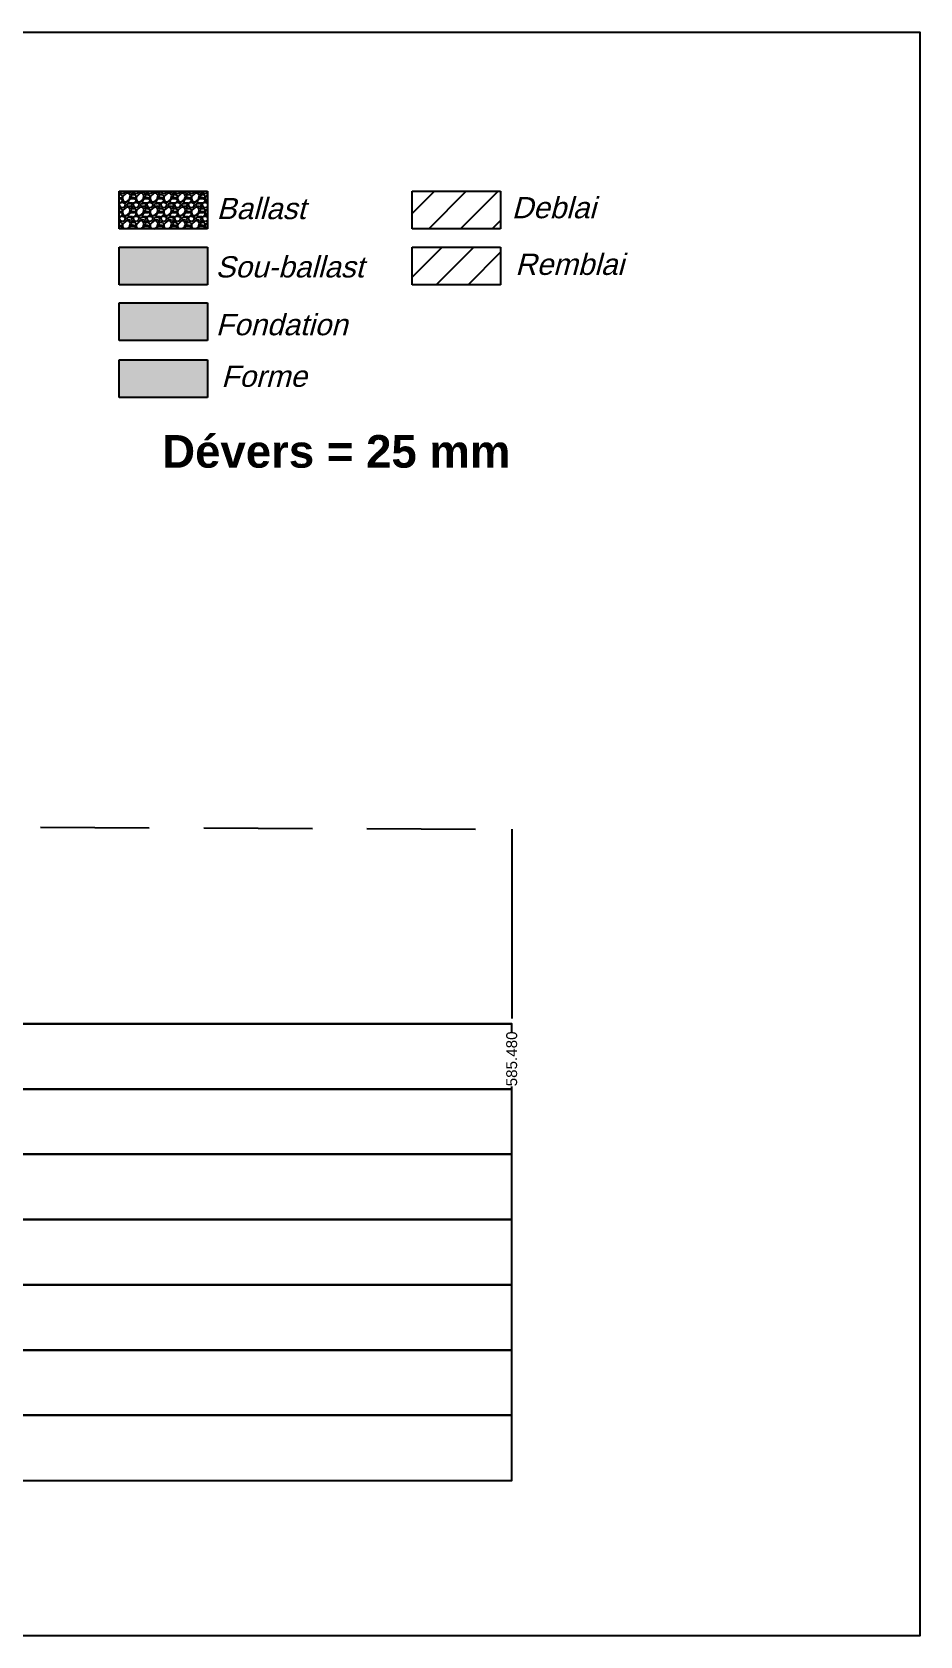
# Model space of a CAD drawing. Header units: millimetres. Extents: x 2762 to 3076, y 916 to 3305.
# Drawn here: x 2906.55 to 2922.89, y 2397.43 to 2426.93 of the extents above; entities that cross this region are included whole.
import ezdxf

# ---------------------------------------------------------------- set-up
doc = ezdxf.new("R2010")
doc.units = ezdxf.units.MM
doc.header["$LTSCALE"] = 2
doc.linetypes.add('CACHE', pattern=[9.525, 6.35, -3.175])
doc.linetypes.add('DASHED', pattern=[0.75, 0.5, -0.25])
doc.layers.add('C-ANNO-TABL-TEXT', color=150, linetype='Continuous')
doc.styles.add('ARIAL', font='arial.ttf')
doc.styles.add('C3D_Profil_Travers', font='romans.shx')
doc.styles.get("Standard").update_dxf_attribs({"font": 'arial.ttf'})

msp = doc.modelspace()

# ---------------------------------------------------------------- hatches: boundary and pattern name
h = msp.add_hatch(color=11)
h.dxf.hatch_style = 1
h.paths.add_polyline_path([(2909.781, 2422.971), (2908.155, 2422.971), (2908.155, 2422.279), (2909.781, 2422.279)])
h = msp.add_hatch(color=30)
h.dxf.hatch_style = 1
h.paths.add_polyline_path([(2909.781, 2421.944), (2908.155, 2421.944), (2908.155, 2421.252), (2909.781, 2421.252)])
h = msp.add_hatch(color=83)
h.dxf.hatch_style = 1
h.paths.add_polyline_path([(2909.781, 2420.898), (2908.155, 2420.898), (2908.155, 2420.206), (2909.781, 2420.206)])

# ---------------------------------------------------------------- linework, layer by layer
for p, q in [((2908.155, 2423.999), (2909.781, 2423.999)), ((2908.155, 2423.307), (2908.155, 2423.999)), ((2909.781, 2423.999), (2909.781, 2423.307)), ((2913.548, 2423.999), (2915.174, 2423.999)), ((2913.548, 2423.307), (2913.548, 2423.999)), ((2915.174, 2423.999), (2915.174, 2423.307)), ((2909.781, 2423.307), (2908.155, 2423.307)), ((2915.174, 2423.307), (2913.548, 2423.307)), ((2908.155, 2422.971), (2909.781, 2422.971)), ((2908.155, 2422.279), (2908.155, 2422.971)), ((2909.781, 2422.971), (2909.781, 2422.279)), ((2913.548, 2422.971), (2915.174, 2422.971)), ((2913.548, 2422.279), (2913.548, 2422.971)), ((2915.174, 2422.971), (2915.174, 2422.279)), ((2909.781, 2422.279), (2908.155, 2422.279)), ((2915.174, 2422.279), (2913.548, 2422.279)), ((2908.155, 2421.944), (2909.781, 2421.944)), ((2908.155, 2421.252), (2908.155, 2421.944)), ((2909.781, 2421.944), (2909.781, 2421.252)), ((2909.781, 2421.252), (2908.155, 2421.252)), ((2908.155, 2420.898), (2909.781, 2420.898)), ((2908.155, 2420.206), (2908.155, 2420.898)), ((2909.781, 2420.898), (2909.781, 2420.206)), ((2909.781, 2420.206), (2908.155, 2420.206))]:
    msp.add_line(p, q)
at = {"linetype": 'Continuous'}
for p, q in [((2908.158, 2423.952), (2908.155, 2423.953)), ((2908.155, 2423.95), (2908.158, 2423.952)), ((2908.195, 2423.924), (2908.155, 2423.93)), ((2908.155, 2423.884), (2908.205, 2423.878)), ((2908.155, 2423.863), (2908.181, 2423.863)), ((2908.207, 2423.799), (2908.155, 2423.772)), ((2908.159, 2423.749), (2908.174, 2423.714)), ((2908.16, 2423.749), (2908.176, 2423.785)), ((2908.161, 2423.999), (2908.174, 2423.968)), ((2908.173, 2423.968), (2908.216, 2423.955)), ((2908.176, 2423.785), (2908.217, 2423.798)), ((2908.18, 2423.866), (2908.214, 2423.843)), ((2908.218, 2423.908), (2908.197, 2423.926)), ((2908.204, 2423.869), (2908.217, 2423.891)), ((2908.214, 2423.841), (2908.204, 2423.805)), ((2908.216, 2423.955), (2908.26, 2423.968)), ((2908.216, 2423.796), (2908.257, 2423.781)), ((2908.219, 2423.909), (2908.217, 2423.856)), ((2908.217, 2423.891), (2908.217, 2423.907)), ((2908.217, 2423.856), (2908.237, 2423.808)), ((2908.284, 2423.955), (2908.225, 2423.902)), ((2908.237, 2423.805), (2908.29, 2423.803)), ((2908.256, 2423.783), (2908.271, 2423.75)), ((2908.26, 2423.968), (2908.271, 2423.999)), ((2908.26, 2423.714), (2908.273, 2423.749)), ((2908.337, 2423.955), (2908.276, 2423.96)), ((2908.317, 2423.719), (2908.289, 2423.749)), ((2908.29, 2423.805), (2908.346, 2423.848)), ((2908.29, 2423.749), (2908.298, 2423.769)), ((2908.317, 2423.973), (2908.293, 2423.999)), ((2908.346, 2423.769), (2908.298, 2423.764)), ((2908.36, 2423.979), (2908.302, 2423.974)), ((2908.36, 2423.725), (2908.302, 2423.72)), ((2908.324, 2423.813), (2908.369, 2423.863)), ((2908.343, 2423.783), (2908.325, 2423.814)), ((2908.364, 2423.911), (2908.336, 2423.956)), ((2908.405, 2423.779), (2908.341, 2423.784)), ((2908.346, 2423.848), (2908.366, 2423.912)), ((2908.397, 2423.762), (2908.346, 2423.775)), ((2908.363, 2423.955), (2908.373, 2423.93)), ((2908.382, 2423.963), (2908.364, 2423.956)), ((2908.369, 2423.863), (2908.435, 2423.863)), ((2908.374, 2423.929), (2908.412, 2423.952)), ((2908.399, 2423.932), (2908.374, 2423.907)), ((2908.374, 2423.907), (2908.394, 2423.876)), ((2908.394, 2423.999), (2908.376, 2423.978)), ((2908.399, 2423.75), (2908.376, 2423.724)), ((2908.412, 2423.952), (2908.381, 2423.963)), ((2908.395, 2423.886), (2908.459, 2423.878)), ((2908.399, 2423.749), (2908.397, 2423.762)), ((2908.449, 2423.924), (2908.399, 2423.931)), ((2908.461, 2423.799), (2908.408, 2423.771)), ((2908.413, 2423.749), (2908.428, 2423.714)), ((2908.414, 2423.749), (2908.43, 2423.785)), ((2908.415, 2423.999), (2908.428, 2423.968)), ((2908.427, 2423.968), (2908.47, 2423.955)), ((2908.43, 2423.785), (2908.471, 2423.798)), ((2908.434, 2423.866), (2908.468, 2423.843)), ((2908.472, 2423.908), (2908.451, 2423.926)), ((2908.458, 2423.869), (2908.471, 2423.891)), ((2908.468, 2423.841), (2908.458, 2423.805)), ((2908.47, 2423.955), (2908.514, 2423.968)), ((2908.47, 2423.796), (2908.511, 2423.781)), ((2908.473, 2423.909), (2908.471, 2423.856)), ((2908.471, 2423.891), (2908.471, 2423.907)), ((2908.471, 2423.856), (2908.491, 2423.808)), ((2908.538, 2423.955), (2908.479, 2423.902)), ((2908.491, 2423.805), (2908.544, 2423.803)), ((2908.51, 2423.783), (2908.525, 2423.75)), ((2908.514, 2423.968), (2908.525, 2423.999)), ((2908.514, 2423.714), (2908.527, 2423.749)), ((2908.591, 2423.955), (2908.53, 2423.96)), ((2908.571, 2423.719), (2908.543, 2423.749)), ((2908.544, 2423.805), (2908.6, 2423.848)), ((2908.544, 2423.749), (2908.552, 2423.769)), ((2908.571, 2423.973), (2908.547, 2423.999)), ((2908.6, 2423.769), (2908.552, 2423.764)), ((2908.614, 2423.979), (2908.556, 2423.974)), ((2908.614, 2423.725), (2908.556, 2423.72)), ((2908.578, 2423.813), (2908.623, 2423.863)), ((2908.597, 2423.783), (2908.579, 2423.814)), ((2908.618, 2423.911), (2908.59, 2423.956)), ((2908.659, 2423.779), (2908.595, 2423.784)), ((2908.6, 2423.848), (2908.62, 2423.912)), ((2908.651, 2423.762), (2908.6, 2423.775)), ((2908.617, 2423.955), (2908.627, 2423.93)), ((2908.636, 2423.963), (2908.618, 2423.956)), ((2908.623, 2423.863), (2908.689, 2423.863)), ((2908.628, 2423.929), (2908.666, 2423.952)), ((2908.653, 2423.932), (2908.628, 2423.907)), ((2908.628, 2423.907), (2908.648, 2423.876)), ((2908.648, 2423.999), (2908.63, 2423.978)), ((2908.653, 2423.75), (2908.63, 2423.724)), ((2908.666, 2423.952), (2908.635, 2423.963)), ((2908.649, 2423.886), (2908.713, 2423.878)), ((2908.653, 2423.749), (2908.651, 2423.762)), ((2908.703, 2423.924), (2908.653, 2423.931)), ((2908.715, 2423.799), (2908.662, 2423.771)), ((2908.667, 2423.749), (2908.682, 2423.714)), ((2908.668, 2423.749), (2908.684, 2423.785)), ((2908.669, 2423.999), (2908.682, 2423.968)), ((2908.681, 2423.968), (2908.724, 2423.955)), ((2908.684, 2423.785), (2908.725, 2423.798)), ((2908.688, 2423.866), (2908.722, 2423.843)), ((2908.726, 2423.908), (2908.705, 2423.926)), ((2908.712, 2423.869), (2908.725, 2423.891)), ((2908.722, 2423.841), (2908.712, 2423.805)), ((2908.724, 2423.955), (2908.768, 2423.968)), ((2908.724, 2423.796), (2908.765, 2423.781)), ((2908.727, 2423.909), (2908.725, 2423.856)), ((2908.725, 2423.891), (2908.725, 2423.907)), ((2908.725, 2423.856), (2908.745, 2423.808)), ((2908.792, 2423.955), (2908.733, 2423.902)), ((2908.745, 2423.805), (2908.798, 2423.803)), ((2908.764, 2423.783), (2908.779, 2423.75)), ((2908.768, 2423.968), (2908.779, 2423.999)), ((2908.768, 2423.714), (2908.781, 2423.749)), ((2908.845, 2423.955), (2908.784, 2423.96)), ((2908.825, 2423.719), (2908.797, 2423.749)), ((2908.798, 2423.805), (2908.854, 2423.848)), ((2908.798, 2423.749), (2908.806, 2423.769)), ((2908.825, 2423.973), (2908.801, 2423.999)), ((2908.854, 2423.769), (2908.806, 2423.764)), ((2908.868, 2423.979), (2908.81, 2423.974)), ((2908.868, 2423.725), (2908.81, 2423.72)), ((2908.832, 2423.813), (2908.877, 2423.863)), ((2908.851, 2423.783), (2908.833, 2423.814)), ((2908.872, 2423.911), (2908.844, 2423.956)), ((2908.913, 2423.779), (2908.849, 2423.784)), ((2908.854, 2423.848), (2908.874, 2423.912)), ((2908.905, 2423.762), (2908.854, 2423.775)), ((2908.871, 2423.955), (2908.881, 2423.93)), ((2908.89, 2423.963), (2908.872, 2423.956)), ((2908.877, 2423.863), (2908.943, 2423.863)), ((2908.882, 2423.929), (2908.92, 2423.952)), ((2908.907, 2423.932), (2908.882, 2423.907)), ((2908.882, 2423.907), (2908.902, 2423.876)), ((2908.902, 2423.999), (2908.884, 2423.978)), ((2908.907, 2423.75), (2908.884, 2423.724)), ((2908.92, 2423.952), (2908.889, 2423.963)), ((2908.903, 2423.886), (2908.967, 2423.878)), ((2908.907, 2423.749), (2908.905, 2423.762)), ((2908.957, 2423.924), (2908.907, 2423.931)), ((2908.969, 2423.799), (2908.916, 2423.771)), ((2908.921, 2423.749), (2908.936, 2423.714)), ((2908.922, 2423.749), (2908.938, 2423.785)), ((2908.923, 2423.999), (2908.936, 2423.968)), ((2908.935, 2423.968), (2908.978, 2423.955)), ((2908.938, 2423.785), (2908.979, 2423.798)), ((2908.942, 2423.866), (2908.976, 2423.843)), ((2908.98, 2423.908), (2908.959, 2423.926)), ((2908.966, 2423.869), (2908.979, 2423.891)), ((2908.976, 2423.841), (2908.966, 2423.805)), ((2908.978, 2423.955), (2909.022, 2423.968)), ((2908.978, 2423.796), (2909.019, 2423.781)), ((2908.981, 2423.909), (2908.979, 2423.856)), ((2908.979, 2423.891), (2908.979, 2423.907)), ((2908.979, 2423.856), (2908.999, 2423.808)), ((2909.046, 2423.955), (2908.987, 2423.902)), ((2908.999, 2423.805), (2909.052, 2423.803)), ((2909.018, 2423.783), (2909.033, 2423.75)), ((2909.022, 2423.968), (2909.033, 2423.999)), ((2909.022, 2423.714), (2909.035, 2423.749)), ((2909.099, 2423.955), (2909.038, 2423.96)), ((2909.079, 2423.719), (2909.051, 2423.749)), ((2909.052, 2423.805), (2909.108, 2423.848)), ((2909.052, 2423.749), (2909.06, 2423.769)), ((2909.079, 2423.973), (2909.055, 2423.999)), ((2909.108, 2423.769), (2909.06, 2423.764)), ((2909.122, 2423.979), (2909.064, 2423.974)), ((2909.122, 2423.725), (2909.064, 2423.72)), ((2909.086, 2423.813), (2909.131, 2423.863)), ((2909.105, 2423.783), (2909.087, 2423.814)), ((2909.126, 2423.911), (2909.098, 2423.956)), ((2909.167, 2423.779), (2909.103, 2423.784)), ((2909.108, 2423.848), (2909.128, 2423.912)), ((2909.159, 2423.762), (2909.108, 2423.775)), ((2909.125, 2423.955), (2909.135, 2423.93)), ((2909.144, 2423.963), (2909.126, 2423.956)), ((2909.131, 2423.863), (2909.197, 2423.863)), ((2909.136, 2423.929), (2909.174, 2423.952)), ((2909.161, 2423.932), (2909.136, 2423.907)), ((2909.136, 2423.907), (2909.156, 2423.876)), ((2909.156, 2423.999), (2909.138, 2423.978)), ((2909.161, 2423.75), (2909.138, 2423.724)), ((2909.174, 2423.952), (2909.143, 2423.963)), ((2909.157, 2423.886), (2909.221, 2423.878)), ((2909.161, 2423.749), (2909.159, 2423.762)), ((2909.211, 2423.924), (2909.161, 2423.931)), ((2909.223, 2423.799), (2909.17, 2423.771)), ((2909.175, 2423.749), (2909.19, 2423.714)), ((2909.176, 2423.749), (2909.192, 2423.785)), ((2909.177, 2423.999), (2909.19, 2423.968)), ((2909.189, 2423.968), (2909.232, 2423.955)), ((2909.192, 2423.785), (2909.233, 2423.798)), ((2909.196, 2423.866), (2909.23, 2423.843)), ((2909.234, 2423.908), (2909.213, 2423.926)), ((2909.22, 2423.869), (2909.233, 2423.891)), ((2909.23, 2423.841), (2909.22, 2423.805)), ((2909.232, 2423.955), (2909.276, 2423.968)), ((2909.232, 2423.796), (2909.273, 2423.781)), ((2909.235, 2423.909), (2909.233, 2423.856)), ((2909.233, 2423.891), (2909.233, 2423.907)), ((2909.233, 2423.856), (2909.253, 2423.808)), ((2909.3, 2423.955), (2909.241, 2423.902)), ((2909.253, 2423.805), (2909.306, 2423.803)), ((2909.272, 2423.783), (2909.287, 2423.75)), ((2909.276, 2423.968), (2909.287, 2423.999)), ((2909.276, 2423.714), (2909.289, 2423.749)), ((2909.353, 2423.955), (2909.292, 2423.96)), ((2909.333, 2423.719), (2909.305, 2423.749)), ((2909.306, 2423.805), (2909.362, 2423.848)), ((2909.306, 2423.749), (2909.314, 2423.769)), ((2909.333, 2423.973), (2909.309, 2423.999)), ((2909.362, 2423.769), (2909.314, 2423.764)), ((2909.376, 2423.979), (2909.318, 2423.974)), ((2909.376, 2423.725), (2909.318, 2423.72)), ((2909.34, 2423.813), (2909.385, 2423.863)), ((2909.359, 2423.783), (2909.341, 2423.814)), ((2909.38, 2423.911), (2909.352, 2423.956)), ((2909.421, 2423.779), (2909.357, 2423.784)), ((2909.362, 2423.848), (2909.382, 2423.912)), ((2909.413, 2423.762), (2909.362, 2423.775)), ((2909.379, 2423.955), (2909.389, 2423.93)), ((2909.398, 2423.963), (2909.38, 2423.956)), ((2909.385, 2423.863), (2909.451, 2423.863)), ((2909.39, 2423.929), (2909.428, 2423.952)), ((2909.415, 2423.932), (2909.39, 2423.907)), ((2909.39, 2423.907), (2909.41, 2423.876)), ((2909.41, 2423.999), (2909.392, 2423.978)), ((2909.415, 2423.75), (2909.392, 2423.724)), ((2909.428, 2423.952), (2909.397, 2423.963)), ((2909.411, 2423.886), (2909.475, 2423.878)), ((2909.415, 2423.749), (2909.413, 2423.762)), ((2909.465, 2423.924), (2909.415, 2423.931)), ((2909.477, 2423.799), (2909.424, 2423.771)), ((2909.429, 2423.749), (2909.444, 2423.714)), ((2909.43, 2423.749), (2909.446, 2423.785)), ((2909.431, 2423.999), (2909.444, 2423.968)), ((2909.443, 2423.968), (2909.486, 2423.955)), ((2909.446, 2423.785), (2909.487, 2423.798)), ((2909.45, 2423.866), (2909.484, 2423.843)), ((2909.488, 2423.908), (2909.467, 2423.926)), ((2909.474, 2423.869), (2909.487, 2423.891)), ((2909.484, 2423.841), (2909.474, 2423.805)), ((2909.486, 2423.955), (2909.53, 2423.968)), ((2909.486, 2423.796), (2909.527, 2423.781)), ((2909.489, 2423.909), (2909.487, 2423.856)), ((2909.487, 2423.891), (2909.487, 2423.907)), ((2909.487, 2423.856), (2909.507, 2423.808)), ((2909.554, 2423.955), (2909.495, 2423.902)), ((2909.507, 2423.805), (2909.56, 2423.803)), ((2909.526, 2423.783), (2909.541, 2423.75)), ((2909.53, 2423.968), (2909.541, 2423.999)), ((2909.53, 2423.714), (2909.543, 2423.749)), ((2909.607, 2423.955), (2909.546, 2423.96)), ((2909.587, 2423.719), (2909.559, 2423.749)), ((2909.56, 2423.805), (2909.616, 2423.848)), ((2909.56, 2423.749), (2909.568, 2423.769)), ((2909.587, 2423.973), (2909.563, 2423.999)), ((2909.616, 2423.769), (2909.568, 2423.764)), ((2909.63, 2423.979), (2909.572, 2423.974)), ((2909.63, 2423.725), (2909.572, 2423.72)), ((2909.594, 2423.813), (2909.639, 2423.863)), ((2909.613, 2423.783), (2909.595, 2423.814)), ((2909.634, 2423.911), (2909.606, 2423.956)), ((2909.675, 2423.779), (2909.611, 2423.784)), ((2909.616, 2423.848), (2909.636, 2423.912)), ((2909.667, 2423.762), (2909.616, 2423.775)), ((2909.633, 2423.955), (2909.643, 2423.93)), ((2909.652, 2423.963), (2909.634, 2423.956)), ((2909.639, 2423.863), (2909.705, 2423.863)), ((2909.644, 2423.929), (2909.682, 2423.952)), ((2909.669, 2423.932), (2909.644, 2423.907)), ((2909.644, 2423.907), (2909.664, 2423.876)), ((2909.664, 2423.999), (2909.646, 2423.978)), ((2909.669, 2423.75), (2909.646, 2423.724)), ((2909.682, 2423.952), (2909.651, 2423.963)), ((2909.665, 2423.886), (2909.729, 2423.878)), ((2909.669, 2423.749), (2909.667, 2423.762)), ((2909.719, 2423.924), (2909.669, 2423.931)), ((2909.731, 2423.799), (2909.678, 2423.771)), ((2909.683, 2423.749), (2909.698, 2423.714)), ((2909.684, 2423.749), (2909.7, 2423.785)), ((2909.685, 2423.999), (2909.698, 2423.968)), ((2909.697, 2423.968), (2909.74, 2423.955)), ((2909.7, 2423.785), (2909.741, 2423.798)), ((2909.704, 2423.866), (2909.738, 2423.843)), ((2909.742, 2423.908), (2909.721, 2423.926)), ((2909.728, 2423.869), (2909.741, 2423.891)), ((2909.738, 2423.841), (2909.728, 2423.805)), ((2909.74, 2423.955), (2909.781, 2423.967)), ((2909.74, 2423.796), (2909.781, 2423.781)), ((2909.743, 2423.909), (2909.741, 2423.856)), ((2909.741, 2423.891), (2909.741, 2423.907)), ((2909.741, 2423.856), (2909.761, 2423.808)), ((2909.781, 2423.931), (2909.749, 2423.902)), ((2909.761, 2423.805), (2909.781, 2423.804)), ((2909.78, 2423.783), (2909.781, 2423.78)), ((2908.158, 2423.698), (2908.155, 2423.699)), ((2908.155, 2423.696), (2908.158, 2423.698)), ((2908.195, 2423.67), (2908.155, 2423.676)), ((2908.155, 2423.63), (2908.205, 2423.624)), ((2908.155, 2423.609), (2908.181, 2423.609)), ((2908.207, 2423.545), (2908.155, 2423.518)), ((2908.158, 2423.444), (2908.155, 2423.445)), ((2908.155, 2423.442), (2908.158, 2423.444)), ((2908.159, 2423.495), (2908.174, 2423.46)), ((2908.16, 2423.495), (2908.176, 2423.531)), ((2908.173, 2423.714), (2908.216, 2423.701)), ((2908.173, 2423.46), (2908.216, 2423.447)), ((2908.176, 2423.531), (2908.217, 2423.544)), ((2908.18, 2423.612), (2908.214, 2423.589)), ((2908.218, 2423.654), (2908.197, 2423.672)), ((2908.204, 2423.615), (2908.217, 2423.637)), ((2908.214, 2423.587), (2908.204, 2423.551)), ((2908.216, 2423.701), (2908.26, 2423.714)), ((2908.216, 2423.542), (2908.257, 2423.527)), ((2908.216, 2423.447), (2908.26, 2423.46)), ((2908.219, 2423.655), (2908.217, 2423.602)), ((2908.217, 2423.637), (2908.217, 2423.653)), ((2908.217, 2423.602), (2908.237, 2423.554)), ((2908.284, 2423.701), (2908.225, 2423.648)), ((2908.284, 2423.447), (2908.225, 2423.394)), ((2908.237, 2423.551), (2908.29, 2423.549)), ((2908.256, 2423.529), (2908.271, 2423.496)), ((2908.26, 2423.46), (2908.273, 2423.495)), ((2908.337, 2423.701), (2908.276, 2423.706)), ((2908.337, 2423.447), (2908.276, 2423.452)), ((2908.317, 2423.465), (2908.289, 2423.495)), ((2908.29, 2423.551), (2908.346, 2423.594)), ((2908.29, 2423.495), (2908.298, 2423.515)), ((2908.346, 2423.515), (2908.298, 2423.51)), ((2908.36, 2423.471), (2908.302, 2423.466)), ((2908.324, 2423.559), (2908.369, 2423.609)), ((2908.343, 2423.529), (2908.325, 2423.56)), ((2908.364, 2423.657), (2908.336, 2423.702)), ((2908.364, 2423.403), (2908.336, 2423.448)), ((2908.405, 2423.525), (2908.341, 2423.53)), ((2908.346, 2423.594), (2908.366, 2423.658)), ((2908.397, 2423.508), (2908.346, 2423.521)), ((2908.363, 2423.701), (2908.373, 2423.676)), ((2908.363, 2423.447), (2908.373, 2423.422)), ((2908.382, 2423.709), (2908.364, 2423.702)), ((2908.382, 2423.455), (2908.364, 2423.448)), ((2908.369, 2423.609), (2908.435, 2423.609)), ((2908.374, 2423.675), (2908.412, 2423.698)), ((2908.399, 2423.678), (2908.374, 2423.653)), ((2908.374, 2423.653), (2908.394, 2423.622)), ((2908.374, 2423.421), (2908.412, 2423.444)), ((2908.399, 2423.496), (2908.376, 2423.47)), ((2908.412, 2423.698), (2908.381, 2423.709)), ((2908.412, 2423.444), (2908.381, 2423.455)), ((2908.395, 2423.632), (2908.459, 2423.624)), ((2908.399, 2423.495), (2908.397, 2423.508)), ((2908.449, 2423.67), (2908.399, 2423.677)), ((2908.461, 2423.545), (2908.408, 2423.517)), ((2908.413, 2423.495), (2908.428, 2423.46)), ((2908.414, 2423.495), (2908.43, 2423.531)), ((2908.427, 2423.714), (2908.47, 2423.701)), ((2908.427, 2423.46), (2908.47, 2423.447)), ((2908.43, 2423.531), (2908.471, 2423.544)), ((2908.434, 2423.612), (2908.468, 2423.589)), ((2908.472, 2423.654), (2908.451, 2423.672)), ((2908.458, 2423.615), (2908.471, 2423.637)), ((2908.468, 2423.587), (2908.458, 2423.551)), ((2908.47, 2423.701), (2908.514, 2423.714)), ((2908.47, 2423.542), (2908.511, 2423.527)), ((2908.47, 2423.447), (2908.514, 2423.46)), ((2908.473, 2423.655), (2908.471, 2423.602)), ((2908.471, 2423.637), (2908.471, 2423.653)), ((2908.471, 2423.602), (2908.491, 2423.554)), ((2908.538, 2423.701), (2908.479, 2423.648)), ((2908.538, 2423.447), (2908.479, 2423.394)), ((2908.491, 2423.551), (2908.544, 2423.549)), ((2908.51, 2423.529), (2908.525, 2423.496)), ((2908.514, 2423.46), (2908.527, 2423.495)), ((2908.591, 2423.701), (2908.53, 2423.706)), ((2908.591, 2423.447), (2908.53, 2423.452)), ((2908.571, 2423.465), (2908.543, 2423.495)), ((2908.544, 2423.551), (2908.6, 2423.594)), ((2908.544, 2423.495), (2908.552, 2423.515)), ((2908.6, 2423.515), (2908.552, 2423.51)), ((2908.614, 2423.471), (2908.556, 2423.466)), ((2908.578, 2423.559), (2908.623, 2423.609)), ((2908.597, 2423.529), (2908.579, 2423.56)), ((2908.618, 2423.657), (2908.59, 2423.702)), ((2908.618, 2423.403), (2908.59, 2423.448)), ((2908.659, 2423.525), (2908.595, 2423.53)), ((2908.6, 2423.594), (2908.62, 2423.658)), ((2908.651, 2423.508), (2908.6, 2423.521)), ((2908.617, 2423.701), (2908.627, 2423.676)), ((2908.617, 2423.447), (2908.627, 2423.422)), ((2908.636, 2423.709), (2908.618, 2423.702)), ((2908.636, 2423.455), (2908.618, 2423.448)), ((2908.623, 2423.609), (2908.689, 2423.609)), ((2908.628, 2423.675), (2908.666, 2423.698)), ((2908.653, 2423.678), (2908.628, 2423.653)), ((2908.628, 2423.653), (2908.648, 2423.622)), ((2908.628, 2423.421), (2908.666, 2423.444)), ((2908.653, 2423.496), (2908.63, 2423.47)), ((2908.666, 2423.698), (2908.635, 2423.709)), ((2908.666, 2423.444), (2908.635, 2423.455)), ((2908.649, 2423.632), (2908.713, 2423.624)), ((2908.653, 2423.495), (2908.651, 2423.508)), ((2908.703, 2423.67), (2908.653, 2423.677)), ((2908.715, 2423.545), (2908.662, 2423.517)), ((2908.667, 2423.495), (2908.682, 2423.46)), ((2908.668, 2423.495), (2908.684, 2423.531)), ((2908.681, 2423.714), (2908.724, 2423.701)), ((2908.681, 2423.46), (2908.724, 2423.447)), ((2908.684, 2423.531), (2908.725, 2423.544)), ((2908.688, 2423.612), (2908.722, 2423.589)), ((2908.726, 2423.654), (2908.705, 2423.672)), ((2908.712, 2423.615), (2908.725, 2423.637)), ((2908.722, 2423.587), (2908.712, 2423.551)), ((2908.724, 2423.701), (2908.768, 2423.714)), ((2908.724, 2423.542), (2908.765, 2423.527)), ((2908.724, 2423.447), (2908.768, 2423.46)), ((2908.727, 2423.655), (2908.725, 2423.602)), ((2908.725, 2423.637), (2908.725, 2423.653)), ((2908.725, 2423.602), (2908.745, 2423.554)), ((2908.792, 2423.701), (2908.733, 2423.648)), ((2908.792, 2423.447), (2908.733, 2423.394)), ((2908.745, 2423.551), (2908.798, 2423.549)), ((2908.764, 2423.529), (2908.779, 2423.496)), ((2908.768, 2423.46), (2908.781, 2423.495)), ((2908.845, 2423.701), (2908.784, 2423.706)), ((2908.845, 2423.447), (2908.784, 2423.452)), ((2908.825, 2423.465), (2908.797, 2423.495)), ((2908.798, 2423.551), (2908.854, 2423.594)), ((2908.798, 2423.495), (2908.806, 2423.515)), ((2908.854, 2423.515), (2908.806, 2423.51)), ((2908.868, 2423.471), (2908.81, 2423.466)), ((2908.832, 2423.559), (2908.877, 2423.609)), ((2908.851, 2423.529), (2908.833, 2423.56)), ((2908.872, 2423.657), (2908.844, 2423.702)), ((2908.872, 2423.403), (2908.844, 2423.448)), ((2908.913, 2423.525), (2908.849, 2423.53)), ((2908.854, 2423.594), (2908.874, 2423.658)), ((2908.905, 2423.508), (2908.854, 2423.521)), ((2908.871, 2423.701), (2908.881, 2423.676)), ((2908.871, 2423.447), (2908.881, 2423.422)), ((2908.89, 2423.709), (2908.872, 2423.702)), ((2908.89, 2423.455), (2908.872, 2423.448)), ((2908.877, 2423.609), (2908.943, 2423.609)), ((2908.882, 2423.675), (2908.92, 2423.698)), ((2908.907, 2423.678), (2908.882, 2423.653)), ((2908.882, 2423.653), (2908.902, 2423.622)), ((2908.882, 2423.421), (2908.92, 2423.444)), ((2908.907, 2423.496), (2908.884, 2423.47)), ((2908.92, 2423.698), (2908.889, 2423.709)), ((2908.92, 2423.444), (2908.889, 2423.455)), ((2908.903, 2423.632), (2908.967, 2423.624)), ((2908.907, 2423.495), (2908.905, 2423.508)), ((2908.957, 2423.67), (2908.907, 2423.677)), ((2908.969, 2423.545), (2908.916, 2423.517)), ((2908.921, 2423.495), (2908.936, 2423.46)), ((2908.922, 2423.495), (2908.938, 2423.531)), ((2908.935, 2423.714), (2908.978, 2423.701)), ((2908.935, 2423.46), (2908.978, 2423.447)), ((2908.938, 2423.531), (2908.979, 2423.544)), ((2908.942, 2423.612), (2908.976, 2423.589)), ((2908.98, 2423.654), (2908.959, 2423.672)), ((2908.966, 2423.615), (2908.979, 2423.637)), ((2908.976, 2423.587), (2908.966, 2423.551)), ((2908.978, 2423.701), (2909.022, 2423.714)), ((2908.978, 2423.542), (2909.019, 2423.527)), ((2908.978, 2423.447), (2909.022, 2423.46)), ((2908.981, 2423.655), (2908.979, 2423.602)), ((2908.979, 2423.637), (2908.979, 2423.653)), ((2908.979, 2423.602), (2908.999, 2423.554)), ((2909.046, 2423.701), (2908.987, 2423.648)), ((2909.046, 2423.447), (2908.987, 2423.394)), ((2908.999, 2423.551), (2909.052, 2423.549)), ((2909.018, 2423.529), (2909.033, 2423.496)), ((2909.022, 2423.46), (2909.035, 2423.495)), ((2909.099, 2423.701), (2909.038, 2423.706)), ((2909.099, 2423.447), (2909.038, 2423.452)), ((2909.079, 2423.465), (2909.051, 2423.495)), ((2909.052, 2423.551), (2909.108, 2423.594)), ((2909.052, 2423.495), (2909.06, 2423.515)), ((2909.108, 2423.515), (2909.06, 2423.51)), ((2909.122, 2423.471), (2909.064, 2423.466)), ((2909.086, 2423.559), (2909.131, 2423.609)), ((2909.105, 2423.529), (2909.087, 2423.56)), ((2909.126, 2423.657), (2909.098, 2423.702)), ((2909.126, 2423.403), (2909.098, 2423.448)), ((2909.167, 2423.525), (2909.103, 2423.53)), ((2909.108, 2423.594), (2909.128, 2423.658)), ((2909.159, 2423.508), (2909.108, 2423.521)), ((2909.125, 2423.701), (2909.135, 2423.676)), ((2909.125, 2423.447), (2909.135, 2423.422)), ((2909.144, 2423.709), (2909.126, 2423.702)), ((2909.144, 2423.455), (2909.126, 2423.448)), ((2909.131, 2423.609), (2909.197, 2423.609)), ((2909.136, 2423.675), (2909.174, 2423.698)), ((2909.161, 2423.678), (2909.136, 2423.653)), ((2909.136, 2423.653), (2909.156, 2423.622)), ((2909.136, 2423.421), (2909.174, 2423.444)), ((2909.161, 2423.496), (2909.138, 2423.47)), ((2909.174, 2423.698), (2909.143, 2423.709)), ((2909.174, 2423.444), (2909.143, 2423.455)), ((2909.157, 2423.632), (2909.221, 2423.624)), ((2909.161, 2423.495), (2909.159, 2423.508)), ((2909.211, 2423.67), (2909.161, 2423.677)), ((2909.223, 2423.545), (2909.17, 2423.517)), ((2909.175, 2423.495), (2909.19, 2423.46)), ((2909.176, 2423.495), (2909.192, 2423.531)), ((2909.189, 2423.714), (2909.232, 2423.701)), ((2909.189, 2423.46), (2909.232, 2423.447)), ((2909.192, 2423.531), (2909.233, 2423.544)), ((2909.196, 2423.612), (2909.23, 2423.589)), ((2909.234, 2423.654), (2909.213, 2423.672)), ((2909.22, 2423.615), (2909.233, 2423.637)), ((2909.23, 2423.587), (2909.22, 2423.551)), ((2909.232, 2423.701), (2909.276, 2423.714)), ((2909.232, 2423.542), (2909.273, 2423.527)), ((2909.232, 2423.447), (2909.276, 2423.46)), ((2909.235, 2423.655), (2909.233, 2423.602)), ((2909.233, 2423.637), (2909.233, 2423.653)), ((2909.233, 2423.602), (2909.253, 2423.554)), ((2909.3, 2423.701), (2909.241, 2423.648)), ((2909.3, 2423.447), (2909.241, 2423.394)), ((2909.253, 2423.551), (2909.306, 2423.549)), ((2909.272, 2423.529), (2909.287, 2423.496)), ((2909.276, 2423.46), (2909.289, 2423.495)), ((2909.353, 2423.701), (2909.292, 2423.706)), ((2909.353, 2423.447), (2909.292, 2423.452)), ((2909.333, 2423.465), (2909.305, 2423.495)), ((2909.306, 2423.551), (2909.362, 2423.594)), ((2909.306, 2423.495), (2909.314, 2423.515)), ((2909.362, 2423.515), (2909.314, 2423.51)), ((2909.376, 2423.471), (2909.318, 2423.466)), ((2909.34, 2423.559), (2909.385, 2423.609)), ((2909.359, 2423.529), (2909.341, 2423.56)), ((2909.38, 2423.657), (2909.352, 2423.702)), ((2909.38, 2423.403), (2909.352, 2423.448)), ((2909.421, 2423.525), (2909.357, 2423.53)), ((2909.362, 2423.594), (2909.382, 2423.658)), ((2909.413, 2423.508), (2909.362, 2423.521)), ((2909.379, 2423.701), (2909.389, 2423.676)), ((2909.379, 2423.447), (2909.389, 2423.422)), ((2909.398, 2423.709), (2909.38, 2423.702)), ((2909.398, 2423.455), (2909.38, 2423.448)), ((2909.385, 2423.609), (2909.451, 2423.609)), ((2909.39, 2423.675), (2909.428, 2423.698)), ((2909.415, 2423.678), (2909.39, 2423.653)), ((2909.39, 2423.653), (2909.41, 2423.622)), ((2909.39, 2423.421), (2909.428, 2423.444)), ((2909.415, 2423.496), (2909.392, 2423.47)), ((2909.428, 2423.698), (2909.397, 2423.709)), ((2909.428, 2423.444), (2909.397, 2423.455)), ((2909.411, 2423.632), (2909.475, 2423.624)), ((2909.415, 2423.495), (2909.413, 2423.508)), ((2909.465, 2423.67), (2909.415, 2423.677)), ((2909.477, 2423.545), (2909.424, 2423.517)), ((2909.429, 2423.495), (2909.444, 2423.46)), ((2909.43, 2423.495), (2909.446, 2423.531)), ((2909.443, 2423.714), (2909.486, 2423.701)), ((2909.443, 2423.46), (2909.486, 2423.447)), ((2909.446, 2423.531), (2909.487, 2423.544)), ((2909.45, 2423.612), (2909.484, 2423.589)), ((2909.488, 2423.654), (2909.467, 2423.672)), ((2909.474, 2423.615), (2909.487, 2423.637)), ((2909.484, 2423.587), (2909.474, 2423.551)), ((2909.486, 2423.701), (2909.53, 2423.714)), ((2909.486, 2423.542), (2909.527, 2423.527)), ((2909.486, 2423.447), (2909.53, 2423.46)), ((2909.489, 2423.655), (2909.487, 2423.602)), ((2909.487, 2423.637), (2909.487, 2423.653)), ((2909.487, 2423.602), (2909.507, 2423.554)), ((2909.554, 2423.701), (2909.495, 2423.648)), ((2909.554, 2423.447), (2909.495, 2423.394)), ((2909.507, 2423.551), (2909.56, 2423.549)), ((2909.526, 2423.529), (2909.541, 2423.496)), ((2909.53, 2423.46), (2909.543, 2423.495)), ((2909.607, 2423.701), (2909.546, 2423.706)), ((2909.607, 2423.447), (2909.546, 2423.452)), ((2909.587, 2423.465), (2909.559, 2423.495)), ((2909.56, 2423.551), (2909.616, 2423.594)), ((2909.56, 2423.495), (2909.568, 2423.515)), ((2909.616, 2423.515), (2909.568, 2423.51)), ((2909.63, 2423.471), (2909.572, 2423.466)), ((2909.594, 2423.559), (2909.639, 2423.609)), ((2909.613, 2423.529), (2909.595, 2423.56)), ((2909.634, 2423.657), (2909.606, 2423.702)), ((2909.634, 2423.403), (2909.606, 2423.448)), ((2909.675, 2423.525), (2909.611, 2423.53)), ((2909.616, 2423.594), (2909.636, 2423.658)), ((2909.667, 2423.508), (2909.616, 2423.521)), ((2909.633, 2423.701), (2909.643, 2423.676)), ((2909.633, 2423.447), (2909.643, 2423.422)), ((2909.652, 2423.709), (2909.634, 2423.702)), ((2909.652, 2423.455), (2909.634, 2423.448)), ((2909.639, 2423.609), (2909.705, 2423.609)), ((2909.644, 2423.675), (2909.682, 2423.698)), ((2909.669, 2423.678), (2909.644, 2423.653)), ((2909.644, 2423.653), (2909.664, 2423.622)), ((2909.644, 2423.421), (2909.682, 2423.444)), ((2909.669, 2423.496), (2909.646, 2423.47)), ((2909.682, 2423.698), (2909.651, 2423.709)), ((2909.682, 2423.444), (2909.651, 2423.455)), ((2909.665, 2423.632), (2909.729, 2423.624)), ((2909.669, 2423.495), (2909.667, 2423.508)), ((2909.719, 2423.67), (2909.669, 2423.677)), ((2909.731, 2423.545), (2909.678, 2423.517)), ((2909.683, 2423.495), (2909.698, 2423.46)), ((2909.684, 2423.495), (2909.7, 2423.531)), ((2909.697, 2423.714), (2909.74, 2423.701)), ((2909.697, 2423.46), (2909.74, 2423.447)), ((2909.7, 2423.531), (2909.741, 2423.544)), ((2909.704, 2423.612), (2909.738, 2423.589)), ((2909.742, 2423.654), (2909.721, 2423.672)), ((2909.728, 2423.615), (2909.741, 2423.637)), ((2909.738, 2423.587), (2909.728, 2423.551)), ((2909.74, 2423.701), (2909.781, 2423.713)), ((2909.74, 2423.542), (2909.781, 2423.527)), ((2909.74, 2423.447), (2909.781, 2423.459)), ((2909.743, 2423.655), (2909.741, 2423.602)), ((2909.741, 2423.637), (2909.741, 2423.653)), ((2909.741, 2423.602), (2909.761, 2423.554)), ((2909.781, 2423.677), (2909.749, 2423.648)), ((2909.761, 2423.551), (2909.781, 2423.55)), ((2909.78, 2423.529), (2909.781, 2423.526)), ((2908.195, 2423.416), (2908.155, 2423.422)), ((2908.155, 2423.376), (2908.205, 2423.37)), ((2908.155, 2423.355), (2908.181, 2423.355)), ((2908.18, 2423.358), (2908.214, 2423.335)), ((2908.218, 2423.4), (2908.197, 2423.418)), ((2908.204, 2423.361), (2908.217, 2423.383)), ((2908.214, 2423.333), (2908.206, 2423.307)), ((2908.219, 2423.401), (2908.217, 2423.348)), ((2908.217, 2423.383), (2908.217, 2423.399)), ((2908.217, 2423.348), (2908.235, 2423.307)), ((2908.302, 2423.307), (2908.346, 2423.34)), ((2908.325, 2423.307), (2908.369, 2423.355)), ((2908.346, 2423.34), (2908.366, 2423.404)), ((2908.369, 2423.355), (2908.435, 2423.355)), ((2908.399, 2423.424), (2908.374, 2423.399)), ((2908.374, 2423.399), (2908.394, 2423.368)), ((2908.395, 2423.378), (2908.459, 2423.37)), ((2908.449, 2423.416), (2908.399, 2423.423)), ((2908.434, 2423.358), (2908.468, 2423.335)), ((2908.472, 2423.4), (2908.451, 2423.418)), ((2908.458, 2423.361), (2908.471, 2423.383)), ((2908.468, 2423.333), (2908.46, 2423.307)), ((2908.473, 2423.401), (2908.471, 2423.348)), ((2908.471, 2423.383), (2908.471, 2423.399)), ((2908.471, 2423.348), (2908.489, 2423.307)), ((2908.556, 2423.307), (2908.6, 2423.34)), ((2908.579, 2423.307), (2908.623, 2423.355)), ((2908.6, 2423.34), (2908.62, 2423.404)), ((2908.623, 2423.355), (2908.689, 2423.355)), ((2908.653, 2423.424), (2908.628, 2423.399)), ((2908.628, 2423.399), (2908.648, 2423.368)), ((2908.649, 2423.378), (2908.713, 2423.37)), ((2908.703, 2423.416), (2908.653, 2423.423)), ((2908.688, 2423.358), (2908.722, 2423.335)), ((2908.726, 2423.4), (2908.705, 2423.418)), ((2908.712, 2423.361), (2908.725, 2423.383)), ((2908.722, 2423.333), (2908.714, 2423.307)), ((2908.727, 2423.401), (2908.725, 2423.348)), ((2908.725, 2423.383), (2908.725, 2423.399)), ((2908.725, 2423.348), (2908.743, 2423.307)), ((2908.81, 2423.307), (2908.854, 2423.34)), ((2908.833, 2423.307), (2908.877, 2423.355)), ((2908.854, 2423.34), (2908.874, 2423.404)), ((2908.877, 2423.355), (2908.943, 2423.355)), ((2908.907, 2423.424), (2908.882, 2423.399)), ((2908.882, 2423.399), (2908.902, 2423.368)), ((2908.903, 2423.378), (2908.967, 2423.37)), ((2908.957, 2423.416), (2908.907, 2423.423)), ((2908.942, 2423.358), (2908.976, 2423.335)), ((2908.98, 2423.4), (2908.959, 2423.418)), ((2908.966, 2423.361), (2908.979, 2423.383)), ((2908.976, 2423.333), (2908.968, 2423.307)), ((2908.981, 2423.401), (2908.979, 2423.348)), ((2908.979, 2423.383), (2908.979, 2423.399)), ((2908.979, 2423.348), (2908.997, 2423.307)), ((2909.064, 2423.307), (2909.108, 2423.34)), ((2909.087, 2423.307), (2909.131, 2423.355)), ((2909.108, 2423.34), (2909.128, 2423.404)), ((2909.131, 2423.355), (2909.197, 2423.355)), ((2909.161, 2423.424), (2909.136, 2423.399)), ((2909.136, 2423.399), (2909.156, 2423.368)), ((2909.157, 2423.378), (2909.221, 2423.37)), ((2909.211, 2423.416), (2909.161, 2423.423)), ((2909.196, 2423.358), (2909.23, 2423.335)), ((2909.234, 2423.4), (2909.213, 2423.418)), ((2909.22, 2423.361), (2909.233, 2423.383)), ((2909.23, 2423.333), (2909.222, 2423.307)), ((2909.235, 2423.401), (2909.233, 2423.348)), ((2909.233, 2423.383), (2909.233, 2423.399)), ((2909.233, 2423.348), (2909.251, 2423.307)), ((2909.318, 2423.307), (2909.362, 2423.34)), ((2909.341, 2423.307), (2909.385, 2423.355)), ((2909.362, 2423.34), (2909.382, 2423.404)), ((2909.385, 2423.355), (2909.451, 2423.355)), ((2909.415, 2423.424), (2909.39, 2423.399)), ((2909.39, 2423.399), (2909.41, 2423.368)), ((2909.411, 2423.378), (2909.475, 2423.37)), ((2909.465, 2423.416), (2909.415, 2423.423)), ((2909.45, 2423.358), (2909.484, 2423.335)), ((2909.488, 2423.4), (2909.467, 2423.418)), ((2909.474, 2423.361), (2909.487, 2423.383)), ((2909.484, 2423.333), (2909.476, 2423.307)), ((2909.489, 2423.401), (2909.487, 2423.348)), ((2909.487, 2423.383), (2909.487, 2423.399)), ((2909.487, 2423.348), (2909.505, 2423.307)), ((2909.572, 2423.307), (2909.616, 2423.34)), ((2909.595, 2423.307), (2909.639, 2423.355)), ((2909.616, 2423.34), (2909.636, 2423.404)), ((2909.639, 2423.355), (2909.705, 2423.355)), ((2909.669, 2423.424), (2909.644, 2423.399)), ((2909.644, 2423.399), (2909.664, 2423.368)), ((2909.665, 2423.378), (2909.729, 2423.37)), ((2909.719, 2423.416), (2909.669, 2423.423)), ((2909.704, 2423.358), (2909.738, 2423.335)), ((2909.742, 2423.4), (2909.721, 2423.418)), ((2909.728, 2423.361), (2909.741, 2423.383)), ((2909.738, 2423.333), (2909.73, 2423.307)), ((2909.743, 2423.401), (2909.741, 2423.348)), ((2909.741, 2423.383), (2909.741, 2423.399)), ((2909.741, 2423.348), (2909.759, 2423.307)), ((2909.781, 2423.423), (2909.749, 2423.394))]:
    msp.add_line(p, q, dxfattribs=at)
at = {"color": 1, "linetype": 'Continuous'}
for p, q in [((2913.548, 2423.586), (2913.96, 2423.999)), ((2913.852, 2423.307), (2914.544, 2423.999)), ((2914.436, 2423.307), (2915.127, 2423.999)), ((2915.019, 2423.307), (2915.174, 2423.462))]:
    msp.add_line(p, q, dxfattribs=at)
at = {"color": 3, "linetype": 'Continuous'}
for p, q in [((2913.548, 2422.419), (2914.1, 2422.971)), ((2913.992, 2422.279), (2914.684, 2422.971)), ((2914.576, 2422.279), (2915.174, 2422.878)), ((2915.159, 2422.279), (2915.174, 2422.294))]:
    msp.add_line(p, q, dxfattribs=at)
at = {"color": 105, "linetype": 'DASHED', "lineweight": -3, "ltscale": 2}
msp.add_line((2900.712, 2412.322), (2915.38, 2412.264), dxfattribs=at)
at = {"color": 98, "linetype": 'CACHE', "lineweight": -3}
msp.add_line((2915.38, 2412.264), (2915.38, 2408.784), dxfattribs=at)
at = {"color": 7, "linetype": 'Continuous', "lineweight": -3}
msp.add_line((2881.379, 2408.684), (2915.381, 2408.684), dxfattribs=at)
for points in [[(2881.379, 2407.484), (2915.381, 2407.484), (2915.381, 2408.684), (2881.379, 2408.684)], [(2881.379, 2406.284), (2915.381, 2406.284), (2915.381, 2407.484), (2881.379, 2407.484)], [(2881.379, 2405.084), (2915.381, 2405.084), (2915.381, 2406.284), (2881.379, 2406.284)], [(2881.379, 2403.884), (2915.381, 2403.884), (2915.381, 2405.084), (2881.379, 2405.084)], [(2881.379, 2402.684), (2915.381, 2402.684), (2915.381, 2403.884), (2881.379, 2403.884)], [(2881.379, 2401.484), (2915.381, 2401.484), (2915.381, 2402.684), (2881.379, 2402.684)], [(2881.379, 2400.284), (2915.381, 2400.284), (2915.381, 2401.484), (2881.379, 2401.484)]]:
    msp.add_3dface(points, dxfattribs=at)

# ---------------------------------------------------------------- texts
at = {"insert": (2908.949, 2419.513), "char_height": 0.6, "attachment_point": 1}
msp.add_mtext_dynamic_manual_height_columns('{\\fArial|b1|i0|c0|p34;Dévers = 25 mm}', width=8.82587, gutter_width=1.25, heights=[0], dxfattribs=at)
at = {"layer": 'C-ANNO-TABL-TEXT', "color": 7, "style": 'ARIAL', "oblique": 15}
for s, p in [('Ballast', (2909.949, 2423.485)), ('Deblai', (2915.379, 2423.501)), ('Remblai', (2915.443, 2422.459)), ('Sou-ballast', (2909.929, 2422.412)), ('Fondation', (2909.934, 2421.349)), ('Forme', (2910.034, 2420.4))]:
    msp.add_text(s, height=0.39, dxfattribs=at).set_placement(p)

# ---------------------------------------------------------------- next in the draw order: texts
at = {"color": 7, "linetype": 'Continuous', "lineweight": -3, "insert": (2915.38, 2407.534), "char_height": 0.2, "width": 0.99484, "attachment_point": 4, "rotation": 90, "style": 'C3D_Profil_Travers', "bg_fill": 3, "box_fill_scale": 1.000375, "bg_fill_color": 256, "bg_fill_true_color": 13158600, "bg_fill_transparency": 0}
msp.add_mtext('{\\fArial|b0|i0|c0|p34;585.480}', dxfattribs=at)

# ---------------------------------------------------------------- next in the draw order: linework, layer by layer
msp.add_lwpolyline([(2873.89, 2426.925), (2922.89, 2426.925), (2922.89, 2397.425), (2873.89, 2397.425)], close=True)

doc.saveas('drawing.dxf')
